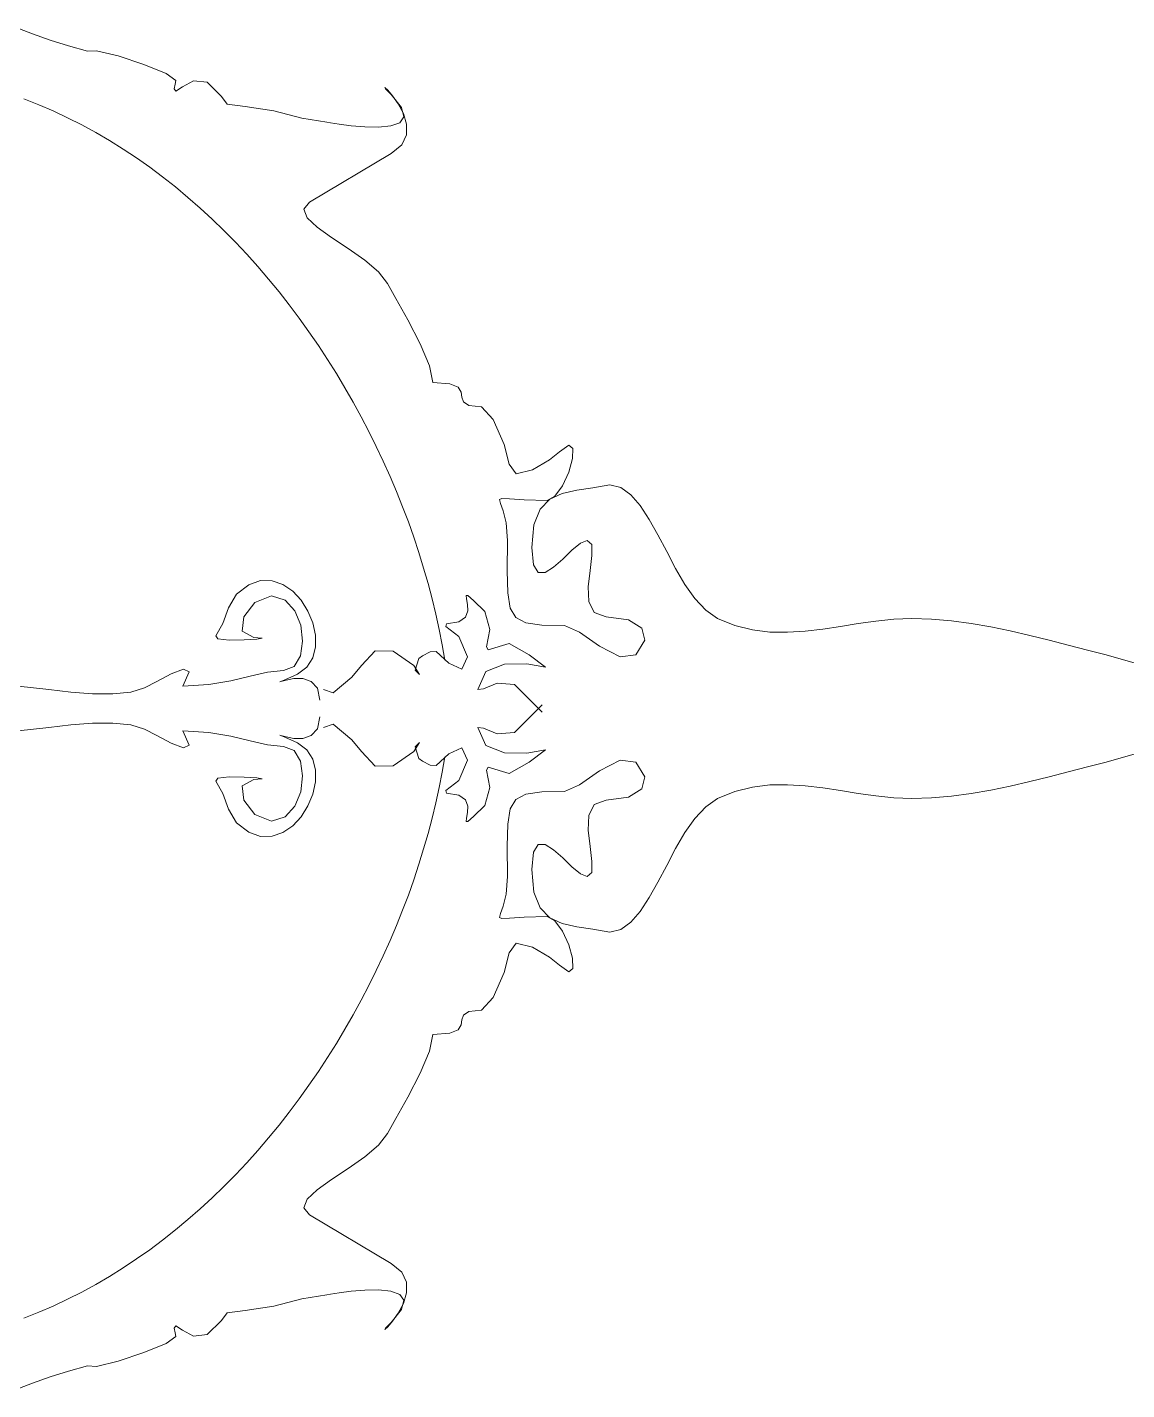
# Model space of a CAD drawing. Header units: centimetres. Extents: x 134057 to 145613, y 5028 to 39996.
# Drawn here: x 135598.1 to 135698.8, y 12586.2 to 12711 of the extents above; entities that cross this region are included whole.
import ezdxf

# ---------------------------------------------------------------- set-up
doc = ezdxf.new("R2010")
doc.units = ezdxf.units.CM
doc.layers.add('TEXT', color=3, linetype='Continuous', lineweight=20)

msp = doc.modelspace()

# ---------------------------------------------------------------- linework, layer by layer
at = {"layer": 'TEXT', "color": 2, "linetype": 'Continuous', "lineweight": 9}
for p, q in [((135598.56, 12710.442), (135596.962, 12711.035)), ((135600.185, 12709.862), (135598.56, 12710.442)), ((135601.854, 12709.322), (135600.185, 12709.862)), ((135603.584, 12708.85), (135601.854, 12709.322)), ((135604.412, 12708.889), (135603.584, 12708.85)), ((135606.392, 12708.402), (135604.412, 12708.889)), ((135608.769, 12707.625), (135606.392, 12708.402)), ((135610.788, 12706.794), (135608.769, 12707.625)), ((135611.692, 12706.147), (135610.788, 12706.794)), ((135611.621, 12705.829), (135611.692, 12706.147)), ((135613.317, 12706.135), (135612.292, 12705.576)), ((135614.554, 12705.988), (135613.317, 12706.135)), ((135611.55, 12705.405), (135611.621, 12705.829)), ((135611.692, 12705.193), (135611.55, 12705.405)), ((135612.292, 12705.576), (135611.692, 12705.193)), ((135615.884, 12704.704), (135614.554, 12705.988)), ((135631.095, 12705.28), (135630.841, 12705.519)), ((135630.841, 12705.519), (135630.904, 12705.406)), ((135630.904, 12705.406), (135631.406, 12704.875)), ((135631.543, 12704.758), (135631.095, 12705.28)), ((135631.406, 12704.875), (135632.366, 12703.684)), ((135599.124, 12703.936), (135597.772, 12704.467)), ((135599.124, 12703.936), (135597.772, 12704.467)), ((135600.46, 12703.362), (135599.124, 12703.936)), ((135600.46, 12703.362), (135599.124, 12703.936)), ((135616.402, 12703.986), (135615.884, 12704.704)), ((135618.051, 12703.762), (135616.402, 12703.986)), ((135620.66, 12703.391), (135618.051, 12703.762)), ((135632.062, 12704.021), (135631.543, 12704.758)), ((135632.528, 12703.135), (135632.062, 12704.021)), ((135632.366, 12703.684), (135632.58, 12702.84)), ((135601.777, 12702.745), (135600.46, 12703.362)), ((135601.777, 12702.745), (135600.46, 12703.362)), ((135603.077, 12702.086), (135601.777, 12702.745)), ((135603.077, 12702.086), (135601.777, 12702.745)), ((135623.233, 12702.702), (135620.66, 12703.391)), ((135625.523, 12702.331), (135623.233, 12702.702)), ((135625.851, 12702.278), (135625.523, 12702.331)), ((135626.639, 12702.153), (135625.851, 12702.278)), ((135632.199, 12702.292), (135631.373, 12701.988)), ((135632.58, 12702.84), (135632.199, 12702.292)), ((135632.818, 12702.17), (135632.528, 12703.135)), ((135604.359, 12701.386), (135603.077, 12702.086)), ((135604.359, 12701.386), (135603.077, 12702.086)), ((135605.622, 12700.647), (135604.359, 12701.386)), ((135605.622, 12700.647), (135604.359, 12701.386)), ((135627.736, 12702.009), (135626.639, 12702.153)), ((135628.991, 12701.899), (135627.736, 12702.009)), ((135630.253, 12701.874), (135628.991, 12701.899)), ((135631.373, 12701.988), (135630.253, 12701.874)), ((135632.38, 12700.269), (135632.81, 12701.192)), ((135632.81, 12701.192), (135632.818, 12702.17)), ((135606.866, 12699.869), (135605.622, 12700.647)), ((135606.866, 12699.869), (135605.622, 12700.647)), ((135608.091, 12699.055), (135606.866, 12699.869)), ((135608.091, 12699.055), (135606.866, 12699.869)), ((135631.406, 12699.47), (135632.38, 12700.269)), ((135609.296, 12698.204), (135608.091, 12699.055)), ((135609.296, 12698.204), (135608.091, 12699.055)), ((135623.934, 12695.018), (135631.406, 12699.47)), ((135610.48, 12697.318), (135609.296, 12698.204)), ((135610.48, 12697.318), (135609.296, 12698.204)), ((135611.645, 12696.398), (135610.48, 12697.318)), ((135611.645, 12696.398), (135610.48, 12697.318)), ((135612.788, 12695.445), (135611.645, 12696.398)), ((135612.788, 12695.445), (135611.645, 12696.398)), ((135613.91, 12694.461), (135612.788, 12695.445)), ((135613.91, 12694.461), (135612.788, 12695.445)), ((135623.406, 12694.358), (135623.934, 12695.018)), ((135615.011, 12693.447), (135613.91, 12694.461)), ((135615.011, 12693.447), (135613.91, 12694.461)), ((135623.71, 12693.582), (135623.406, 12694.358)), ((135624.632, 12692.71), (135623.71, 12693.582)), ((135616.09, 12692.403), (135615.011, 12693.447)), ((135616.09, 12692.403), (135615.011, 12693.447)), ((135617.146, 12691.331), (135616.09, 12692.403)), ((135617.146, 12691.331), (135616.09, 12692.403)), ((135625.961, 12691.759), (135624.632, 12692.71)), ((135618.179, 12690.232), (135617.146, 12691.331)), ((135618.179, 12690.232), (135617.146, 12691.331)), ((135627.483, 12690.749), (135625.961, 12691.759)), ((135619.189, 12689.107), (135618.179, 12690.232)), ((135619.189, 12689.107), (135618.179, 12690.232)), ((135628.986, 12689.697), (135627.483, 12690.749)), ((135620.176, 12687.957), (135619.189, 12689.107)), ((135620.176, 12687.957), (135619.189, 12689.107)), ((135630.259, 12688.623), (135628.986, 12689.697)), ((135631.088, 12687.546), (135630.259, 12688.623)), ((135621.139, 12686.783), (135620.176, 12687.957)), ((135621.139, 12686.783), (135620.176, 12687.957)), ((135631.838, 12686.176), (135631.088, 12687.546)), ((135622.077, 12685.587), (135621.139, 12686.783)), ((135622.077, 12685.587), (135621.139, 12686.783)), ((135632.932, 12684.219), (135631.838, 12686.176)), ((135622.991, 12684.369), (135622.077, 12685.587)), ((135622.991, 12684.369), (135622.077, 12685.587)), ((135623.88, 12683.131), (135622.991, 12684.369)), ((135623.88, 12683.131), (135622.991, 12684.369)), ((135634.064, 12682.04), (135632.932, 12684.219)), ((135624.744, 12681.874), (135623.88, 12683.131)), ((135624.744, 12681.874), (135623.88, 12683.131)), ((135625.581, 12680.599), (135624.744, 12681.874)), ((135625.581, 12680.599), (135624.744, 12681.874)), ((135634.929, 12680.006), (135634.064, 12682.04)), ((135626.393, 12679.307), (135625.581, 12680.599)), ((135626.393, 12679.307), (135625.581, 12680.599)), ((135635.221, 12678.484), (135634.929, 12680.006)), ((135627.178, 12677.999), (135626.393, 12679.307)), ((135627.178, 12677.999), (135626.393, 12679.307)), ((135627.936, 12676.676), (135627.178, 12677.999)), ((135627.936, 12676.676), (135627.178, 12677.999)), ((135636.778, 12678.361), (135635.221, 12678.484)), ((135637.55, 12678.043), (135636.778, 12678.361)), ((135637.825, 12677.608), (135637.55, 12678.043)), ((135637.888, 12677.134), (135637.825, 12677.608)), ((135628.666, 12675.34), (135627.936, 12676.676)), ((135628.666, 12675.34), (135627.936, 12676.676)), ((135638.026, 12676.699), (135637.888, 12677.134)), ((135638.525, 12676.381), (135638.026, 12676.699)), ((135639.673, 12676.258), (135638.525, 12676.381)), ((135640.756, 12675.11), (135639.673, 12676.258)), ((135629.369, 12673.992), (135628.666, 12675.34)), ((135629.369, 12673.992), (135628.666, 12675.34)), ((135641.769, 12672.796), (135640.756, 12675.11)), ((135630.044, 12672.632), (135629.369, 12673.992)), ((135630.044, 12672.632), (135629.369, 12673.992)), ((135630.691, 12671.263), (135630.044, 12672.632)), ((135630.691, 12671.263), (135630.044, 12672.632)), ((135642.217, 12671.012), (135641.769, 12672.796)), ((135647.7, 12672.729), (135646.827, 12672.124)), ((135648.067, 12672.424), (135647.7, 12672.729)), ((135648.025, 12671.507), (135648.067, 12672.424)), ((135631.308, 12669.884), (135630.691, 12671.263)), ((135631.308, 12669.884), (135630.691, 12671.263)), ((135645.906, 12671.414), (135644.343, 12670.495)), ((135646.827, 12672.124), (135645.906, 12671.414)), ((135647.671, 12670.276), (135648.025, 12671.507)), ((135631.897, 12668.497), (135631.308, 12669.884)), ((135631.897, 12668.497), (135631.308, 12669.884)), ((135642.87, 12670.112), (135642.217, 12671.012)), ((135644.343, 12670.495), (135642.87, 12670.112)), ((135647.103, 12669.028), (135647.671, 12670.276)), ((135646.418, 12668.061), (135647.103, 12669.028)), ((135648.42, 12668.623), (135647.087, 12668.319)), ((135649.89, 12668.837), (135648.42, 12668.623)), ((135651.438, 12669.104), (135649.89, 12668.837)), ((135652.434, 12668.865), (135651.438, 12669.104)), ((135653.355, 12668.205), (135652.434, 12668.865)), ((135632.456, 12667.103), (135631.897, 12668.497)), ((135632.456, 12667.103), (135631.897, 12668.497)), ((135641.322, 12667.752), (135641.553, 12667.857)), ((135641.412, 12667.409), (135641.322, 12667.752)), ((135641.668, 12666.734), (135641.412, 12667.409)), ((135641.553, 12667.857), (135642.259, 12667.817)), ((135642.259, 12667.817), (135643.594, 12667.724)), ((135643.594, 12667.724), (135645.714, 12667.673)), ((135645.948, 12667.786), (135645.062, 12666.879)), ((135645.714, 12667.673), (135646.418, 12668.061)), ((135647.087, 12668.319), (135645.948, 12667.786)), ((135654.218, 12667.204), (135653.355, 12668.205)), ((135632.985, 12665.704), (135632.456, 12667.103)), ((135632.985, 12665.704), (135632.456, 12667.103)), ((135641.934, 12665.634), (135641.668, 12666.734)), ((135645.062, 12666.879), (135644.488, 12665.458)), ((135655.042, 12665.947), (135654.218, 12667.204)), ((135633.483, 12664.301), (135632.985, 12665.704)), ((135633.483, 12664.301), (135632.985, 12665.704)), ((135642.058, 12664.016), (135641.934, 12665.634)), ((135644.488, 12665.458), (135644.284, 12663.38)), ((135655.847, 12664.514), (135655.042, 12665.947)), ((135633.951, 12662.894), (135633.483, 12664.301)), ((135633.951, 12662.894), (135633.483, 12664.301)), ((135642.048, 12661.232), (135642.058, 12664.016)), ((135647.972, 12663.112), (135648.742, 12663.754)), ((135648.742, 12663.754), (135649.371, 12664.016)), ((135649.371, 12664.016), (135649.785, 12663.629)), ((135649.785, 12663.629), (135649.801, 12662.629)), ((135656.65, 12662.989), (135655.847, 12664.514)), ((135634.388, 12661.485), (135633.951, 12662.894)), ((135634.388, 12661.485), (135633.951, 12662.894)), ((135644.284, 12663.38), (135644.443, 12661.764)), ((135647.132, 12662.306), (135647.972, 12663.112)), ((135649.801, 12662.629), (135649.625, 12661.263)), ((135657.47, 12661.454), (135656.65, 12662.989)), ((135634.793, 12660.074), (135634.388, 12661.485)), ((135634.793, 12660.074), (135634.388, 12661.485)), ((135642.097, 12659.204), (135642.048, 12661.232)), ((135644.443, 12661.764), (135644.877, 12661.065)), ((135645.516, 12661.066), (135646.291, 12661.552)), ((135646.291, 12661.552), (135647.132, 12662.306)), ((135649.625, 12661.263), (135649.464, 12659.774)), ((135658.326, 12659.991), (135657.47, 12661.454)), ((135618.361, 12659.939), (135617.256, 12659.088)), ((135618.361, 12659.939), (135617.256, 12659.088)), ((135619.454, 12660.332), (135618.361, 12659.939)), ((135619.454, 12660.332), (135618.361, 12659.939)), ((135620.509, 12660.326), (135619.454, 12660.332)), ((135620.509, 12660.326), (135619.454, 12660.332)), ((135621.498, 12659.984), (135620.509, 12660.326)), ((135621.498, 12659.984), (135620.509, 12660.326)), ((135622.392, 12659.366), (135621.498, 12659.984)), ((135622.392, 12659.366), (135621.498, 12659.984)), ((135635.167, 12658.664), (135634.793, 12660.074)), ((135635.167, 12658.664), (135634.793, 12660.074)), ((135644.877, 12661.065), (135645.516, 12661.066)), ((135659.236, 12658.684), (135658.326, 12659.991)), ((135617.256, 12659.088), (135616.514, 12657.851)), ((135617.256, 12659.088), (135616.514, 12657.851)), ((135618.913, 12658.333), (135620.436, 12658.929)), ((135618.913, 12658.333), (135620.436, 12658.929)), ((135620.436, 12658.929), (135621.691, 12658.55)), ((135620.436, 12658.929), (135621.691, 12658.55)), ((135623.165, 12658.533), (135622.392, 12659.366)), ((135623.165, 12658.533), (135622.392, 12659.366)), ((135635.508, 12657.255), (135635.167, 12658.664)), ((135635.508, 12657.255), (135635.167, 12658.664)), ((135638.441, 12658.96), (135638.272, 12658.976)), ((135638.272, 12658.976), (135638.31, 12658.669)), ((135638.441, 12658.96), (135638.272, 12658.976)), ((135638.272, 12658.976), (135638.31, 12658.669)), ((135638.31, 12658.669), (135638.41, 12658.158)), ((135638.31, 12658.669), (135638.41, 12658.158)), ((135638.966, 12658.507), (135638.441, 12658.96)), ((135638.966, 12658.507), (135638.441, 12658.96)), ((135642.321, 12657.813), (135642.097, 12659.204)), ((135649.464, 12659.774), (135649.522, 12658.408)), ((135660.22, 12657.613), (135659.236, 12658.684)), ((135616.514, 12657.851), (135615.984, 12656.403)), ((135616.514, 12657.851), (135615.984, 12656.403)), ((135617.912, 12657.021), (135618.913, 12658.333)), ((135617.912, 12657.021), (135618.913, 12658.333)), ((135621.691, 12658.55), (135622.589, 12657.573)), ((135621.691, 12658.55), (135622.589, 12657.573)), ((135622.589, 12657.573), (135623.127, 12656.238)), ((135622.589, 12657.573), (135623.127, 12656.238)), ((135623.787, 12657.545), (135623.165, 12658.533)), ((135623.787, 12657.545), (135623.165, 12658.533)), ((135624.232, 12656.463), (135623.787, 12657.545)), ((135624.232, 12656.463), (135623.787, 12657.545)), ((135638.425, 12657.557), (135638.208, 12656.983)), ((135638.425, 12657.557), (135638.208, 12656.983)), ((135638.41, 12658.158), (135638.425, 12657.557)), ((135638.41, 12658.158), (135638.425, 12657.557)), ((135639.991, 12657.498), (135638.966, 12658.507)), ((135639.991, 12657.498), (135638.966, 12658.507)), ((135640.462, 12655.849), (135639.991, 12657.498)), ((135640.462, 12655.849), (135639.991, 12657.498)), ((135642.836, 12656.939), (135642.321, 12657.813)), ((135649.522, 12658.408), (135650.005, 12657.408)), ((135650.005, 12657.408), (135651.12, 12657.021)), ((135661.295, 12656.862), (135660.22, 12657.613)), ((135615.984, 12656.403), (135615.348, 12655.272)), ((135615.984, 12656.403), (135615.348, 12655.272)), ((135617.775, 12655.709), (135617.912, 12657.021)), ((135617.775, 12655.709), (135617.912, 12657.021)), ((135623.127, 12656.238), (135623.297, 12654.783)), ((135623.127, 12656.238), (135623.297, 12654.783)), ((135624.472, 12655.348), (135624.232, 12656.463)), ((135624.472, 12655.348), (135624.232, 12656.463)), ((135635.816, 12655.848), (135635.508, 12657.255)), ((135635.816, 12655.848), (135635.508, 12657.255)), ((135636.493, 12656.385), (135636.423, 12656.132)), ((135636.493, 12656.385), (135636.423, 12656.132)), ((135636.423, 12656.132), (135637.624, 12655.207)), ((135636.423, 12656.132), (135637.624, 12655.207)), ((135637.613, 12656.554), (135636.493, 12656.385)), ((135637.613, 12656.554), (135636.493, 12656.385)), ((135638.208, 12656.983), (135637.613, 12656.554)), ((135638.208, 12656.983), (135637.613, 12656.554)), ((135643.761, 12656.463), (135642.836, 12656.939)), ((135645.211, 12656.265), (135643.761, 12656.463)), ((135647.304, 12656.226), (135645.211, 12656.265)), ((135648.658, 12655.602), (135647.304, 12656.226)), ((135651.12, 12657.021), (135653.152, 12656.743)), ((135653.152, 12656.743), (135654.379, 12655.987)), ((135662.899, 12656.217), (135661.295, 12656.862)), ((135664.504, 12655.817), (135662.899, 12656.217)), ((135672.566, 12656.139), (135670.946, 12655.894)), ((135674.19, 12656.398), (135672.566, 12656.139)), ((135675.821, 12656.63), (135674.19, 12656.398)), ((135677.457, 12656.797), (135675.821, 12656.63)), ((135679.101, 12656.862), (135677.457, 12656.797)), ((135680.913, 12656.807), (135679.101, 12656.862)), ((135682.723, 12656.652), (135680.913, 12656.807)), ((135684.53, 12656.411), (135682.723, 12656.652)), ((135686.33, 12656.099), (135684.53, 12656.411)), ((135688.123, 12655.729), (135686.33, 12656.099)), ((135615.348, 12655.272), (135615.541, 12654.984)), ((135615.348, 12655.272), (135615.541, 12654.984)), ((135615.541, 12654.984), (135616.573, 12654.877)), ((135615.541, 12654.984), (135616.573, 12654.877)), ((135616.573, 12654.877), (135617.932, 12654.894)), ((135616.573, 12654.877), (135617.932, 12654.894)), ((135618.846, 12655.113), (135617.775, 12655.709)), ((135618.846, 12655.113), (135617.775, 12655.709)), ((135617.932, 12654.894), (135619.105, 12654.978)), ((135617.932, 12654.894), (135619.105, 12654.978)), ((135619.581, 12655.07), (135618.846, 12655.113)), ((135619.581, 12655.07), (135618.846, 12655.113)), ((135619.105, 12654.978), (135619.581, 12655.07)), ((135619.105, 12654.978), (135619.581, 12655.07)), ((135624.478, 12654.261), (135624.472, 12655.348)), ((135624.478, 12654.261), (135624.472, 12655.348)), ((135636.092, 12654.445), (135635.816, 12655.848)), ((135636.092, 12654.445), (135635.816, 12655.848)), ((135637.624, 12655.207), (135638.401, 12653.364)), ((135637.624, 12655.207), (135638.401, 12653.364)), ((135640.156, 12654.271), (135640.462, 12655.849)), ((135640.156, 12654.271), (135640.462, 12655.849)), ((135650.504, 12654.338), (135648.658, 12655.602)), ((135654.652, 12654.874), (135653.823, 12653.523)), ((135654.379, 12655.987), (135654.652, 12654.874)), ((135666.111, 12655.623), (135664.504, 12655.817)), ((135667.72, 12655.598), (135666.111, 12655.623)), ((135669.331, 12655.701), (135667.72, 12655.598)), ((135670.946, 12655.894), (135669.331, 12655.701)), ((135689.907, 12655.317), (135688.123, 12655.729)), ((135691.679, 12654.875), (135689.907, 12655.317)), ((135693.438, 12654.42), (135691.679, 12654.875)), ((135623.297, 12654.783), (135623.094, 12653.448)), ((135623.297, 12654.783), (135623.094, 12653.448)), ((135624.224, 12653.262), (135624.478, 12654.261)), ((135624.224, 12653.262), (135624.478, 12654.261)), ((135629.94, 12653.912), (135628.703, 12652.569)), ((135629.94, 12653.912), (135628.703, 12652.569)), ((135631.6, 12653.876), (135629.94, 12653.912)), ((135631.6, 12653.876), (135629.94, 12653.912)), ((135633.473, 12652.569), (135631.6, 12653.876)), ((135633.473, 12652.569), (135631.6, 12653.876)), ((135634.986, 12653.818), (135634.291, 12653.441)), ((135634.986, 12653.818), (135634.291, 12653.441)), ((135635.539, 12653.841), (135634.986, 12653.818)), ((135635.539, 12653.841), (135634.986, 12653.818)), ((135636.705, 12652.763), (135635.539, 12653.841)), ((135636.705, 12652.763), (135635.539, 12653.841)), ((135636.334, 12653.046), (135636.092, 12654.445)), ((135636.334, 12653.046), (135636.092, 12654.445)), ((135640.309, 12654), (135640.156, 12654.271)), ((135640.309, 12654), (135640.156, 12654.271)), ((135642.234, 12654.577), (135640.309, 12654)), ((135642.234, 12654.577), (135640.309, 12654)), ((135644.054, 12653.529), (135642.234, 12654.577)), ((135644.054, 12653.529), (135642.234, 12654.577)), ((135652.379, 12653.342), (135650.504, 12654.338)), ((135695.181, 12653.964), (135693.438, 12654.42)), ((135696.907, 12653.523), (135695.181, 12653.964)), ((135622.513, 12652.471), (135621.549, 12652.092)), ((135622.513, 12652.471), (135621.549, 12652.092)), ((135623.094, 12653.448), (135622.513, 12652.471)), ((135623.094, 12653.448), (135622.513, 12652.471)), ((135622.821, 12651.774), (135623.68, 12652.413)), ((135622.821, 12651.774), (135623.68, 12652.413)), ((135623.68, 12652.413), (135624.224, 12653.262)), ((135623.68, 12652.413), (135624.224, 12653.262)), ((135628.703, 12652.569), (135627.796, 12651.498)), ((135628.703, 12652.569), (135627.796, 12651.498)), ((135634.02, 12651.745), (135633.473, 12652.569)), ((135634.02, 12651.745), (135633.473, 12652.569)), ((135633.95, 12653.205), (135633.614, 12652.122)), ((135633.95, 12653.205), (135633.614, 12652.122)), ((135634.291, 12653.441), (135633.95, 12653.205)), ((135634.291, 12653.441), (135633.95, 12653.205)), ((135637.871, 12652.216), (135636.705, 12652.763)), ((135637.871, 12652.216), (135636.705, 12652.763)), ((135638.401, 12653.364), (135637.871, 12652.216)), ((135638.401, 12653.364), (135637.871, 12652.216)), ((135640.078, 12652.008), (135641.799, 12652.688)), ((135640.078, 12652.008), (135641.799, 12652.688)), ((135641.799, 12652.688), (135643.849, 12652.713)), ((135641.799, 12652.688), (135643.849, 12652.713)), ((135643.849, 12652.713), (135645.555, 12652.41)), ((135643.849, 12652.713), (135645.555, 12652.41)), ((135645.555, 12652.41), (135644.054, 12653.529)), ((135645.555, 12652.41), (135644.054, 12653.529)), ((135653.823, 12653.523), (135652.379, 12653.342)), ((135715.349, 12648.277), (135696.907, 12653.523)), ((135611.275, 12651.795), (135609.942, 12651.084)), ((135611.275, 12651.795), (135609.942, 12651.084)), ((135612.402, 12652.231), (135611.275, 12651.795)), ((135612.402, 12652.231), (135611.275, 12651.795)), ((135612.328, 12650.661), (135612.895, 12651.988)), ((135612.328, 12650.661), (135612.895, 12651.988)), ((135612.895, 12651.988), (135612.402, 12652.231)), ((135612.895, 12651.988), (135612.402, 12652.231)), ((135616.741, 12651.165), (135614.706, 12650.81)), ((135616.741, 12651.165), (135614.706, 12650.81)), ((135618.509, 12651.589), (135616.741, 12651.165)), ((135618.509, 12651.589), (135616.741, 12651.165)), ((135620.086, 12651.943), (135618.509, 12651.589)), ((135620.086, 12651.943), (135618.509, 12651.589)), ((135621.549, 12652.092), (135620.086, 12651.943)), ((135621.549, 12652.092), (135620.086, 12651.943)), ((135621.222, 12651.052), (135621.677, 12651.242)), ((135621.222, 12651.052), (135621.677, 12651.242)), ((135621.785, 12651.225), (135621.307, 12651.085)), ((135621.785, 12651.225), (135621.307, 12651.085)), ((135621.677, 12651.242), (135622.821, 12651.774)), ((135621.677, 12651.242), (135622.821, 12651.774)), ((135622.508, 12651.352), (135621.785, 12651.225)), ((135622.508, 12651.352), (135621.785, 12651.225)), ((135623.327, 12651.35), (135622.508, 12651.352)), ((135623.327, 12651.35), (135622.508, 12651.352)), ((135624.095, 12651.101), (135623.327, 12651.35)), ((135624.095, 12651.101), (135623.327, 12651.35)), ((135624.665, 12650.487), (135624.095, 12651.101)), ((135624.665, 12650.487), (135624.095, 12651.101)), ((135627.796, 12651.498), (135626.112, 12650.037)), ((135627.796, 12651.498), (135626.112, 12650.037)), ((135633.614, 12652.122), (135634.02, 12651.745)), ((135633.614, 12652.122), (135634.02, 12651.745)), ((135639.355, 12650.343), (135640.078, 12652.008)), ((135639.355, 12650.343), (135640.078, 12652.008)), ((135598.099, 12650.569), (135596.328, 12650.748)), ((135598.099, 12650.569), (135596.328, 12650.748)), ((135600.049, 12650.342), (135598.099, 12650.569)), ((135600.049, 12650.342), (135598.099, 12650.569)), ((135602.073, 12650.125), (135600.049, 12650.342)), ((135602.073, 12650.125), (135600.049, 12650.342)), ((135604.068, 12649.974), (135602.073, 12650.125)), ((135604.068, 12649.974), (135602.073, 12650.125)), ((135605.929, 12649.948), (135604.068, 12649.974)), ((135605.929, 12649.948), (135604.068, 12649.974)), ((135607.551, 12650.105), (135605.929, 12649.948)), ((135607.551, 12650.105), (135605.929, 12649.948)), ((135608.83, 12650.502), (135607.551, 12650.105)), ((135608.83, 12650.502), (135607.551, 12650.105)), ((135609.942, 12651.084), (135608.83, 12650.502)), ((135609.942, 12651.084), (135608.83, 12650.502)), ((135614.706, 12650.81), (135612.328, 12650.661)), ((135614.706, 12650.81), (135612.328, 12650.661)), ((135621.307, 12651.085), (135621.222, 12651.052)), ((135621.307, 12651.085), (135621.222, 12651.052)), ((135624.887, 12649.389), (135624.665, 12650.487)), ((135624.887, 12649.389), (135624.665, 12650.487)), ((135626.112, 12650.037), (135625.205, 12650.343)), ((135626.112, 12650.037), (135625.205, 12650.343)), ((135639.867, 12650.432), (135639.355, 12650.343)), ((135639.867, 12650.432), (135639.355, 12650.343)), ((135641.122, 12650.944), (135639.867, 12650.432)), ((135641.122, 12650.944), (135639.867, 12650.432)), ((135642.694, 12650.82), (135641.122, 12650.944)), ((135642.694, 12650.82), (135641.122, 12650.944)), ((135645.237, 12648.277), (135642.694, 12650.82)), ((135645.237, 12648.277), (135642.694, 12650.82)), ((135645.237, 12648.955), (135642.694, 12646.411)), ((135645.237, 12648.955), (135642.694, 12646.411)), ((135715.349, 12648.955), (135696.907, 12643.708)), ((135624.887, 12647.842), (135624.665, 12646.745)), ((135624.887, 12647.842), (135624.665, 12646.745)), ((135598.099, 12646.662), (135596.328, 12646.483)), ((135598.099, 12646.662), (135596.328, 12646.483)), ((135600.049, 12646.889), (135598.099, 12646.662)), ((135600.049, 12646.889), (135598.099, 12646.662)), ((135602.073, 12647.107), (135600.049, 12646.889)), ((135602.073, 12647.107), (135600.049, 12646.889)), ((135604.068, 12647.257), (135602.073, 12647.107)), ((135604.068, 12647.257), (135602.073, 12647.107)), ((135605.929, 12647.283), (135604.068, 12647.257)), ((135605.929, 12647.283), (135604.068, 12647.257)), ((135607.551, 12647.126), (135605.929, 12647.283)), ((135607.551, 12647.126), (135605.929, 12647.283)), ((135608.83, 12646.729), (135607.551, 12647.126)), ((135608.83, 12646.729), (135607.551, 12647.126)), ((135609.942, 12646.148), (135608.83, 12646.729)), ((135609.942, 12646.148), (135608.83, 12646.729)), ((135611.275, 12645.437), (135609.942, 12646.148)), ((135611.275, 12645.437), (135609.942, 12646.148)), ((135612.328, 12646.57), (135612.895, 12645.243)), ((135612.328, 12646.57), (135612.895, 12645.243)), ((135614.706, 12646.421), (135612.328, 12646.57)), ((135614.706, 12646.421), (135612.328, 12646.57)), ((135616.741, 12646.066), (135614.706, 12646.421)), ((135616.741, 12646.066), (135614.706, 12646.421)), ((135621.307, 12646.146), (135621.222, 12646.179)), ((135621.222, 12646.179), (135621.677, 12645.989)), ((135621.307, 12646.146), (135621.222, 12646.179)), ((135621.222, 12646.179), (135621.677, 12645.989)), ((135621.785, 12646.007), (135621.307, 12646.146)), ((135621.785, 12646.007), (135621.307, 12646.146)), ((135624.095, 12646.13), (135623.327, 12645.881)), ((135624.095, 12646.13), (135623.327, 12645.881)), ((135624.665, 12646.745), (135624.095, 12646.13)), ((135624.665, 12646.745), (135624.095, 12646.13)), ((135626.112, 12647.194), (135625.205, 12646.888)), ((135626.112, 12647.194), (135625.205, 12646.888)), ((135627.796, 12645.734), (135626.112, 12647.194)), ((135627.796, 12645.734), (135626.112, 12647.194)), ((135639.867, 12646.8), (135639.355, 12646.888)), ((135639.867, 12646.8), (135639.355, 12646.888)), ((135639.355, 12646.888), (135640.078, 12645.224)), ((135639.355, 12646.888), (135640.078, 12645.224)), ((135641.122, 12646.287), (135639.867, 12646.8)), ((135641.122, 12646.287), (135639.867, 12646.8)), ((135642.694, 12646.411), (135641.122, 12646.287)), ((135642.694, 12646.411), (135641.122, 12646.287)), ((135612.402, 12645), (135611.275, 12645.437)), ((135612.402, 12645), (135611.275, 12645.437)), ((135612.895, 12645.243), (135612.402, 12645)), ((135612.895, 12645.243), (135612.402, 12645)), ((135618.509, 12645.643), (135616.741, 12646.066)), ((135618.509, 12645.643), (135616.741, 12646.066)), ((135620.086, 12645.288), (135618.509, 12645.643)), ((135620.086, 12645.288), (135618.509, 12645.643)), ((135621.549, 12645.139), (135620.086, 12645.288)), ((135621.549, 12645.139), (135620.086, 12645.288)), ((135622.513, 12644.76), (135621.549, 12645.139)), ((135622.513, 12644.76), (135621.549, 12645.139)), ((135621.677, 12645.989), (135622.821, 12645.457)), ((135621.677, 12645.989), (135622.821, 12645.457)), ((135622.508, 12645.879), (135621.785, 12646.007)), ((135622.508, 12645.879), (135621.785, 12646.007)), ((135623.327, 12645.881), (135622.508, 12645.879)), ((135623.327, 12645.881), (135622.508, 12645.879)), ((135622.821, 12645.457), (135623.68, 12644.818)), ((135622.821, 12645.457), (135623.68, 12644.818)), ((135628.703, 12644.662), (135627.796, 12645.734)), ((135628.703, 12644.662), (135627.796, 12645.734)), ((135634.02, 12645.487), (135633.473, 12644.662)), ((135634.02, 12645.487), (135633.473, 12644.662)), ((135633.614, 12645.11), (135634.02, 12645.487)), ((135633.614, 12645.11), (135634.02, 12645.487)), ((135633.95, 12644.026), (135633.614, 12645.11)), ((135633.95, 12644.026), (135633.614, 12645.11)), ((135637.871, 12645.015), (135636.705, 12644.468)), ((135637.871, 12645.015), (135636.705, 12644.468)), ((135638.401, 12643.867), (135637.871, 12645.015)), ((135638.401, 12643.867), (135637.871, 12645.015)), ((135640.078, 12645.224), (135641.799, 12644.543)), ((135640.078, 12645.224), (135641.799, 12644.543)), ((135623.094, 12643.784), (135622.513, 12644.76)), ((135623.094, 12643.784), (135622.513, 12644.76)), ((135623.297, 12642.448), (135623.094, 12643.784)), ((135623.297, 12642.448), (135623.094, 12643.784)), ((135623.68, 12644.818), (135624.224, 12643.969)), ((135623.68, 12644.818), (135624.224, 12643.969)), ((135624.224, 12643.969), (135624.478, 12642.971)), ((135624.224, 12643.969), (135624.478, 12642.971)), ((135629.94, 12643.32), (135628.703, 12644.662)), ((135629.94, 12643.32), (135628.703, 12644.662)), ((135633.473, 12644.662), (135631.6, 12643.355)), ((135633.473, 12644.662), (135631.6, 12643.355)), ((135634.291, 12643.791), (135633.95, 12644.026)), ((135634.291, 12643.791), (135633.95, 12644.026)), ((135634.986, 12643.414), (135634.291, 12643.791)), ((135634.986, 12643.414), (135634.291, 12643.791)), ((135636.705, 12644.468), (135635.539, 12643.39)), ((135636.705, 12644.468), (135635.539, 12643.39)), ((135636.334, 12644.185), (135636.092, 12642.786)), ((135636.334, 12644.185), (135636.092, 12642.786)), ((135637.624, 12642.024), (135638.401, 12643.867)), ((135637.624, 12642.024), (135638.401, 12643.867)), ((135641.799, 12644.543), (135643.849, 12644.518)), ((135641.799, 12644.543), (135643.849, 12644.518)), ((135644.054, 12643.702), (135642.234, 12642.654)), ((135644.054, 12643.702), (135642.234, 12642.654)), ((135643.849, 12644.518), (135645.555, 12644.821)), ((135643.849, 12644.518), (135645.555, 12644.821)), ((135645.555, 12644.821), (135644.054, 12643.702)), ((135645.555, 12644.821), (135644.054, 12643.702)), ((135652.379, 12643.89), (135650.504, 12642.893)), ((135653.823, 12643.708), (135652.379, 12643.89)), ((135654.652, 12642.357), (135653.823, 12643.708)), ((135696.907, 12643.708), (135695.181, 12643.267)), ((135615.541, 12642.247), (135616.573, 12642.354)), ((135615.541, 12642.247), (135616.573, 12642.354)), ((135616.573, 12642.354), (135617.932, 12642.337)), ((135616.573, 12642.354), (135617.932, 12642.337)), ((135623.127, 12640.993), (135623.297, 12642.448)), ((135623.127, 12640.993), (135623.297, 12642.448)), ((135624.478, 12642.971), (135624.472, 12641.883)), ((135624.478, 12642.971), (135624.472, 12641.883)), ((135631.6, 12643.355), (135629.94, 12643.32)), ((135631.6, 12643.355), (135629.94, 12643.32)), ((135635.539, 12643.39), (135634.986, 12643.414)), ((135635.539, 12643.39), (135634.986, 12643.414)), ((135636.092, 12642.786), (135635.816, 12641.383)), ((135636.092, 12642.786), (135635.816, 12641.383)), ((135640.309, 12643.231), (135640.156, 12642.96)), ((135640.309, 12643.231), (135640.156, 12642.96)), ((135640.156, 12642.96), (135640.462, 12641.382)), ((135640.156, 12642.96), (135640.462, 12641.382)), ((135642.234, 12642.654), (135640.309, 12643.231)), ((135642.234, 12642.654), (135640.309, 12643.231)), ((135650.504, 12642.893), (135648.658, 12641.629)), ((135654.379, 12641.244), (135654.652, 12642.357)), ((135691.679, 12642.356), (135689.907, 12641.915)), ((135693.438, 12642.812), (135691.679, 12642.356)), ((135695.181, 12643.267), (135693.438, 12642.812)), ((135615.348, 12641.959), (135615.541, 12642.247)), ((135615.348, 12641.959), (135615.541, 12642.247)), ((135615.984, 12640.829), (135615.348, 12641.959)), ((135615.984, 12640.829), (135615.348, 12641.959)), ((135618.846, 12642.118), (135617.775, 12641.522)), ((135618.846, 12642.118), (135617.775, 12641.522)), ((135617.775, 12641.522), (135617.912, 12640.211)), ((135617.775, 12641.522), (135617.912, 12640.211)), ((135617.932, 12642.337), (135619.105, 12642.254)), ((135617.932, 12642.337), (135619.105, 12642.254)), ((135619.581, 12642.162), (135618.846, 12642.118)), ((135619.581, 12642.162), (135618.846, 12642.118)), ((135619.105, 12642.254), (135619.581, 12642.162)), ((135619.105, 12642.254), (135619.581, 12642.162)), ((135624.472, 12641.883), (135624.232, 12640.769)), ((135624.472, 12641.883), (135624.232, 12640.769)), ((135635.816, 12641.383), (135635.508, 12639.976)), ((135635.816, 12641.383), (135635.508, 12639.976)), ((135636.423, 12641.1), (135637.624, 12642.024)), ((135636.423, 12641.1), (135637.624, 12642.024)), ((135636.493, 12640.847), (135636.423, 12641.1)), ((135636.493, 12640.847), (135636.423, 12641.1)), ((135640.462, 12641.382), (135639.991, 12639.734)), ((135640.462, 12641.382), (135639.991, 12639.734)), ((135648.658, 12641.629), (135647.304, 12641.006)), ((135653.152, 12640.489), (135654.379, 12641.244)), ((135664.504, 12641.415), (135662.899, 12641.015)), ((135666.111, 12641.608), (135664.504, 12641.415)), ((135667.72, 12641.634), (135666.111, 12641.608)), ((135669.331, 12641.531), (135667.72, 12641.634)), ((135670.946, 12641.337), (135669.331, 12641.531)), ((135672.566, 12641.092), (135670.946, 12641.337)), ((135686.33, 12641.133), (135684.53, 12640.82)), ((135688.123, 12641.502), (135686.33, 12641.133)), ((135689.907, 12641.915), (135688.123, 12641.502)), ((135616.514, 12639.38), (135615.984, 12640.829)), ((135616.514, 12639.38), (135615.984, 12640.829)), ((135617.912, 12640.211), (135618.913, 12638.899)), ((135617.912, 12640.211), (135618.913, 12638.899)), ((135622.589, 12639.658), (135623.127, 12640.993)), ((135622.589, 12639.658), (135623.127, 12640.993)), ((135624.232, 12640.769), (135623.787, 12639.687)), ((135624.232, 12640.769), (135623.787, 12639.687)), ((135635.508, 12639.976), (135635.167, 12638.567)), ((135635.508, 12639.976), (135635.167, 12638.567)), ((135637.613, 12640.678), (135636.493, 12640.847)), ((135637.613, 12640.678), (135636.493, 12640.847)), ((135638.208, 12640.248), (135637.613, 12640.678)), ((135638.208, 12640.248), (135637.613, 12640.678)), ((135638.425, 12639.675), (135638.208, 12640.248)), ((135638.425, 12639.675), (135638.208, 12640.248)), ((135642.836, 12640.292), (135642.321, 12639.418)), ((135643.761, 12640.768), (135642.836, 12640.292)), ((135645.211, 12640.966), (135643.761, 12640.768)), ((135647.304, 12641.006), (135645.211, 12640.966)), ((135650.005, 12639.823), (135651.12, 12640.211)), ((135651.12, 12640.211), (135653.152, 12640.489)), ((135661.295, 12640.37), (135660.22, 12639.619)), ((135662.899, 12641.015), (135661.295, 12640.37)), ((135674.19, 12640.834), (135672.566, 12641.092)), ((135675.821, 12640.602), (135674.19, 12640.834)), ((135677.457, 12640.434), (135675.821, 12640.602)), ((135679.101, 12640.37), (135677.457, 12640.434)), ((135680.913, 12640.424), (135679.101, 12640.37)), ((135682.723, 12640.579), (135680.913, 12640.424)), ((135684.53, 12640.82), (135682.723, 12640.579)), ((135617.256, 12638.144), (135616.514, 12639.38)), ((135617.256, 12638.144), (135616.514, 12639.38)), ((135618.913, 12638.899), (135620.436, 12638.303)), ((135618.913, 12638.899), (135620.436, 12638.303)), ((135620.436, 12638.303), (135621.691, 12638.681)), ((135620.436, 12638.303), (135621.691, 12638.681)), ((135621.691, 12638.681), (135622.589, 12639.658)), ((135621.691, 12638.681), (135622.589, 12639.658)), ((135623.165, 12638.699), (135622.392, 12637.865)), ((135623.165, 12638.699), (135622.392, 12637.865)), ((135623.787, 12639.687), (135623.165, 12638.699)), ((135623.787, 12639.687), (135623.165, 12638.699)), ((135638.31, 12638.562), (135638.41, 12639.074)), ((135638.31, 12638.562), (135638.41, 12639.074)), ((135638.41, 12639.074), (135638.425, 12639.675)), ((135638.41, 12639.074), (135638.425, 12639.675)), ((135638.966, 12638.725), (135638.441, 12638.271)), ((135638.966, 12638.725), (135638.441, 12638.271)), ((135639.991, 12639.734), (135638.966, 12638.725)), ((135639.991, 12639.734), (135638.966, 12638.725)), ((135642.321, 12639.418), (135642.097, 12638.027)), ((135649.464, 12637.457), (135649.522, 12638.824)), ((135649.522, 12638.824), (135650.005, 12639.823)), ((135660.22, 12639.619), (135659.236, 12638.548)), ((135618.361, 12637.293), (135617.256, 12638.144)), ((135618.361, 12637.293), (135617.256, 12638.144)), ((135622.392, 12637.865), (135621.498, 12637.247)), ((135622.392, 12637.865), (135621.498, 12637.247)), ((135635.167, 12638.567), (135634.793, 12637.157)), ((135635.167, 12638.567), (135634.793, 12637.157)), ((135638.272, 12638.256), (135638.31, 12638.562)), ((135638.272, 12638.256), (135638.31, 12638.562)), ((135638.441, 12638.271), (135638.272, 12638.256)), ((135638.441, 12638.271), (135638.272, 12638.256)), ((135642.097, 12638.027), (135642.048, 12636)), ((135649.625, 12635.969), (135649.464, 12637.457)), ((135659.236, 12638.548), (135658.326, 12637.24)), ((135619.454, 12636.9), (135618.361, 12637.293)), ((135619.454, 12636.9), (135618.361, 12637.293)), ((135620.509, 12636.905), (135619.454, 12636.9)), ((135620.509, 12636.905), (135619.454, 12636.9)), ((135621.498, 12637.247), (135620.509, 12636.905)), ((135621.498, 12637.247), (135620.509, 12636.905)), ((135634.793, 12637.157), (135634.388, 12635.747)), ((135634.793, 12637.157), (135634.388, 12635.747)), ((135644.443, 12635.467), (135644.877, 12636.166)), ((135644.877, 12636.166), (135645.516, 12636.165)), ((135645.516, 12636.165), (135646.291, 12635.68)), ((135658.326, 12637.24), (135657.47, 12635.778)), ((135634.388, 12635.747), (135633.951, 12634.338)), ((135634.388, 12635.747), (135633.951, 12634.338)), ((135642.048, 12636), (135642.058, 12633.215)), ((135644.284, 12633.851), (135644.443, 12635.467)), ((135646.291, 12635.68), (135647.132, 12634.926)), ((135647.132, 12634.926), (135647.972, 12634.12)), ((135649.801, 12634.602), (135649.625, 12635.969)), ((135657.47, 12635.778), (135656.65, 12634.243)), ((135633.951, 12634.338), (135633.483, 12632.931)), ((135633.951, 12634.338), (135633.483, 12632.931)), ((135644.488, 12631.774), (135644.284, 12633.851)), ((135647.972, 12634.12), (135648.742, 12633.477)), ((135649.785, 12633.603), (135649.801, 12634.602)), ((135656.65, 12634.243), (135655.847, 12632.718)), ((135633.483, 12632.931), (135632.985, 12631.527)), ((135633.483, 12632.931), (135632.985, 12631.527)), ((135642.058, 12633.215), (135641.934, 12631.598)), ((135648.742, 12633.477), (135649.371, 12633.215)), ((135649.371, 12633.215), (135649.785, 12633.603)), ((135655.847, 12632.718), (135655.042, 12631.285)), ((135632.985, 12631.527), (135632.456, 12630.128)), ((135632.985, 12631.527), (135632.456, 12630.128)), ((135641.934, 12631.598), (135641.668, 12630.498)), ((135645.062, 12630.353), (135644.488, 12631.774)), ((135655.042, 12631.285), (135654.218, 12630.027)), ((135632.456, 12630.128), (135631.897, 12628.734)), ((135632.456, 12630.128), (135631.897, 12628.734)), ((135641.668, 12630.498), (135641.412, 12629.823)), ((135645.948, 12629.446), (135645.062, 12630.353)), ((135654.218, 12630.027), (135653.355, 12629.027)), ((135631.897, 12628.734), (135631.308, 12627.348)), ((135631.897, 12628.734), (135631.308, 12627.348)), ((135641.412, 12629.823), (135641.322, 12629.479)), ((135641.322, 12629.479), (135641.553, 12629.374)), ((135641.553, 12629.374), (135642.259, 12629.415)), ((135642.259, 12629.415), (135643.594, 12629.507)), ((135643.594, 12629.507), (135645.714, 12629.559)), ((135645.714, 12629.559), (135646.418, 12629.17)), ((135647.087, 12628.912), (135645.948, 12629.446)), ((135646.418, 12629.17), (135647.103, 12628.203)), ((135648.42, 12628.609), (135647.087, 12628.912)), ((135653.355, 12629.027), (135652.434, 12628.366)), ((135647.103, 12628.203), (135647.671, 12626.956)), ((135649.89, 12628.395), (135648.42, 12628.609)), ((135651.438, 12628.128), (135649.89, 12628.395)), ((135652.434, 12628.366), (135651.438, 12628.128)), ((135631.308, 12627.348), (135630.691, 12625.969)), ((135631.308, 12627.348), (135630.691, 12625.969)), ((135642.217, 12626.22), (135641.769, 12624.436)), ((135642.87, 12627.119), (135642.217, 12626.22)), ((135644.343, 12626.737), (135642.87, 12627.119)), ((135645.906, 12625.818), (135644.343, 12626.737)), ((135647.671, 12626.956), (135648.025, 12625.725)), ((135630.691, 12625.969), (135630.044, 12624.599)), ((135630.691, 12625.969), (135630.044, 12624.599)), ((135646.827, 12625.107), (135645.906, 12625.818)), ((135647.7, 12624.503), (135646.827, 12625.107)), ((135648.025, 12625.725), (135648.067, 12624.808)), ((135630.044, 12624.599), (135629.369, 12623.239)), ((135630.044, 12624.599), (135629.369, 12623.239)), ((135641.769, 12624.436), (135640.756, 12622.122)), ((135648.067, 12624.808), (135647.7, 12624.503)), ((135629.369, 12623.239), (135628.666, 12621.891)), ((135629.369, 12623.239), (135628.666, 12621.891)), ((135628.666, 12621.891), (135627.936, 12620.555)), ((135628.666, 12621.891), (135627.936, 12620.555)), ((135640.756, 12622.122), (135639.673, 12620.974)), ((135627.936, 12620.555), (135627.178, 12619.232)), ((135627.936, 12620.555), (135627.178, 12619.232)), ((135637.888, 12620.098), (135637.825, 12619.624)), ((135638.026, 12620.532), (135637.888, 12620.098)), ((135638.525, 12620.85), (135638.026, 12620.532)), ((135639.673, 12620.974), (135638.525, 12620.85)), ((135627.178, 12619.232), (135626.393, 12617.925)), ((135627.178, 12619.232), (135626.393, 12617.925)), ((135635.221, 12618.748), (135634.929, 12617.225)), ((135636.778, 12618.871), (135635.221, 12618.748)), ((135637.55, 12619.189), (135636.778, 12618.871)), ((135637.825, 12619.624), (135637.55, 12619.189)), ((135626.393, 12617.925), (135625.581, 12616.633)), ((135626.393, 12617.925), (135625.581, 12616.633)), ((135625.581, 12616.633), (135624.744, 12615.357)), ((135625.581, 12616.633), (135624.744, 12615.357)), ((135634.929, 12617.225), (135634.064, 12615.192)), ((135624.744, 12615.357), (135623.88, 12614.1)), ((135624.744, 12615.357), (135623.88, 12614.1)), ((135634.064, 12615.192), (135632.932, 12613.013)), ((135623.88, 12614.1), (135622.991, 12612.862)), ((135623.88, 12614.1), (135622.991, 12612.862)), ((135622.991, 12612.862), (135622.077, 12611.645)), ((135622.991, 12612.862), (135622.077, 12611.645)), ((135632.932, 12613.013), (135631.838, 12611.055)), ((135622.077, 12611.645), (135621.139, 12610.449)), ((135622.077, 12611.645), (135621.139, 12610.449)), ((135621.139, 12610.449), (135620.176, 12609.275)), ((135621.139, 12610.449), (135620.176, 12609.275)), ((135631.838, 12611.055), (135631.088, 12609.686)), ((135620.176, 12609.275), (135619.189, 12608.125)), ((135620.176, 12609.275), (135619.189, 12608.125)), ((135631.088, 12609.686), (135630.259, 12608.608)), ((135619.189, 12608.125), (135618.179, 12607)), ((135619.189, 12608.125), (135618.179, 12607)), ((135628.986, 12607.534), (135627.483, 12606.483)), ((135630.259, 12608.608), (135628.986, 12607.534)), ((135618.179, 12607), (135617.146, 12605.901)), ((135618.179, 12607), (135617.146, 12605.901)), ((135627.483, 12606.483), (135625.961, 12605.473)), ((135617.146, 12605.901), (135616.09, 12604.829)), ((135617.146, 12605.901), (135616.09, 12604.829)), ((135625.961, 12605.473), (135624.632, 12604.522)), ((135615.011, 12603.785), (135613.91, 12602.77)), ((135615.011, 12603.785), (135613.91, 12602.77)), ((135616.09, 12604.829), (135615.011, 12603.785)), ((135616.09, 12604.829), (135615.011, 12603.785)), ((135623.71, 12603.649), (135623.406, 12602.874)), ((135624.632, 12604.522), (135623.71, 12603.649)), ((135613.91, 12602.77), (135612.788, 12601.786)), ((135613.91, 12602.77), (135612.788, 12601.786)), ((135623.406, 12602.874), (135623.934, 12602.213)), ((135612.788, 12601.786), (135611.645, 12600.834)), ((135612.788, 12601.786), (135611.645, 12600.834)), ((135623.934, 12602.213), (135631.406, 12597.762)), ((135610.48, 12599.914), (135609.296, 12599.028)), ((135610.48, 12599.914), (135609.296, 12599.028)), ((135611.645, 12600.834), (135610.48, 12599.914)), ((135611.645, 12600.834), (135610.48, 12599.914)), ((135609.296, 12599.028), (135608.091, 12598.177)), ((135609.296, 12599.028), (135608.091, 12598.177)), ((135608.091, 12598.177), (135606.866, 12597.362)), ((135608.091, 12598.177), (135606.866, 12597.362)), ((135631.406, 12597.762), (135632.38, 12596.962)), ((135605.622, 12596.585), (135604.359, 12595.845)), ((135605.622, 12596.585), (135604.359, 12595.845)), ((135606.866, 12597.362), (135605.622, 12596.585)), ((135606.866, 12597.362), (135605.622, 12596.585)), ((135632.38, 12596.962), (135632.81, 12596.04)), ((135603.077, 12595.146), (135601.777, 12594.487)), ((135603.077, 12595.146), (135601.777, 12594.487)), ((135604.359, 12595.845), (135603.077, 12595.146)), ((135604.359, 12595.845), (135603.077, 12595.146)), ((135625.851, 12594.953), (135625.523, 12594.9)), ((135626.639, 12595.078), (135625.851, 12594.953)), ((135627.736, 12595.222), (135626.639, 12595.078)), ((135628.991, 12595.333), (135627.736, 12595.222)), ((135630.253, 12595.357), (135628.991, 12595.333)), ((135631.373, 12595.244), (135630.253, 12595.357)), ((135632.199, 12594.939), (135631.373, 12595.244)), ((135632.58, 12594.391), (135632.199, 12594.939)), ((135632.818, 12595.062), (135632.528, 12594.096)), ((135632.81, 12596.04), (135632.818, 12595.062)), ((135600.46, 12593.869), (135599.124, 12593.295)), ((135600.46, 12593.869), (135599.124, 12593.295)), ((135601.777, 12594.487), (135600.46, 12593.869)), ((135601.777, 12594.487), (135600.46, 12593.869)), ((135620.66, 12593.84), (135618.051, 12593.469)), ((135623.233, 12594.529), (135620.66, 12593.84)), ((135625.523, 12594.9), (135623.233, 12594.529)), ((135632.528, 12594.096), (135632.062, 12593.211)), ((135632.366, 12593.548), (135632.58, 12594.391)), ((135599.124, 12593.295), (135597.772, 12592.765)), ((135599.124, 12593.295), (135597.772, 12592.765)), ((135615.884, 12592.527), (135614.554, 12591.244)), ((135616.402, 12593.246), (135615.884, 12592.527)), ((135618.051, 12593.469), (135616.402, 12593.246)), ((135631.543, 12592.473), (135631.095, 12591.951)), ((135631.406, 12592.356), (135632.366, 12593.548)), ((135632.062, 12593.211), (135631.543, 12592.473)), ((135611.692, 12592.038), (135611.55, 12591.826)), ((135611.55, 12591.826), (135611.621, 12591.403)), ((135611.621, 12591.403), (135611.692, 12591.085)), ((135612.292, 12591.656), (135611.692, 12592.038)), ((135613.317, 12591.096), (135612.292, 12591.656)), ((135614.554, 12591.244), (135613.317, 12591.096)), ((135631.095, 12591.951), (135630.841, 12591.713)), ((135630.841, 12591.713), (135630.904, 12591.825)), ((135630.904, 12591.825), (135631.406, 12592.356)), ((135610.788, 12590.437), (135608.769, 12589.607)), ((135611.692, 12591.085), (135610.788, 12590.437)), ((135606.392, 12588.83), (135604.412, 12588.342)), ((135608.769, 12589.607), (135606.392, 12588.83)), ((135601.854, 12587.909), (135600.185, 12587.369)), ((135603.584, 12588.382), (135601.854, 12587.909)), ((135604.412, 12588.342), (135603.584, 12588.382)), ((135598.56, 12586.789), (135596.962, 12586.197)), ((135600.185, 12587.369), (135598.56, 12586.789))]:
    msp.add_line(p, q, dxfattribs=at)

doc.saveas('drawing.dxf')
